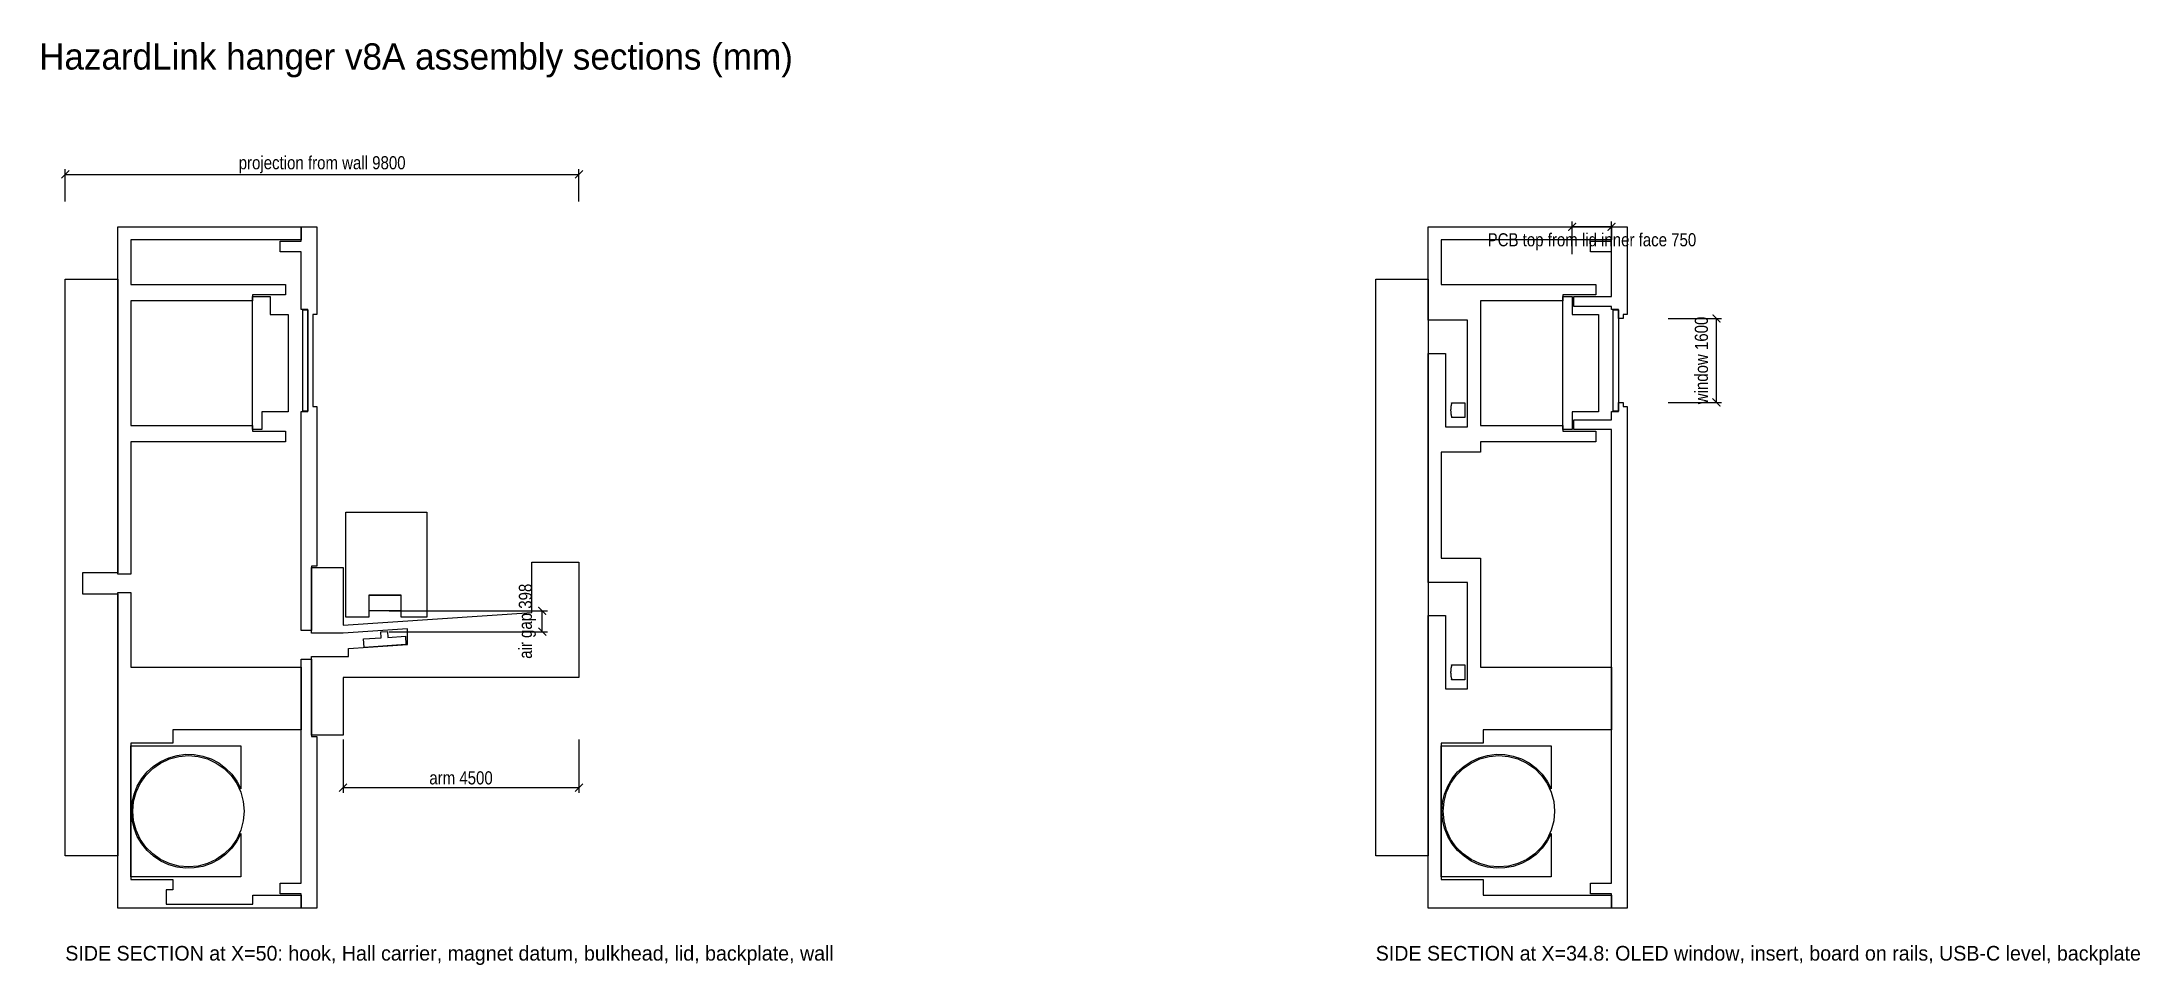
# Model space of a CAD drawing. Header units: metres. Extents: x 1 to 401, y -171 to 5.
import ezdxf

# ---------------------------------------------------------------- set-up
doc = ezdxf.new("R2010")
doc.units = ezdxf.units.M
for name, color, linetype in [('DIMS', 1, 'Continuous'), ('OUTLINE', 7, 'Continuous'), ('REF', 8, 'Continuous'), ('TEXT', 3, 'Continuous')]:
    doc.layers.add(name, color=color, linetype=linetype)
doc.styles.add('OpenSansCondensed-Light', font='OpenSansCondensed-Light.ttf')
doc.dimstyles.new('EZDXF', dxfattribs={"dimtxt": 0.25, "dimasz": 0.175, "dimexe": 0.375, "dimexo": 0.125, "dimgap": 0.1, "dimtad": 1, "dimlfac": 100, "dimzin": 12, "dimdsep": 46, "dimtxsty": 'OpenSansCondensed-Light', "dimblk": 'ARCHTICK', "dimcen": 2.5, "dimazin": 3, "dimtfac": 0.5, "dimtmove": 2, "dimatfit": 3})

# ---------------------------------------------------------------- blocks, each defined once
blk = doc.blocks.new('_ARCHTICK')
at = {"color": 0, "linetype": 'BYBLOCK', "const_width": 0.15}
blk.add_lwpolyline([(-0.5, -0.5), (0.5, 0.5)], dxfattribs=at)

msp = doc.modelspace()

# ---------------------------------------------------------------- linework, layer by layer
at = {"layer": 'OUTLINE'}
for p, q in [((15, -30), (50, -30)), ((15, -96.25), (15, -30)), ((50, -30), (50, -32.5)), ((50, -30), (53, -30)), ((50, -32.75), (50, -30)), ((53, -30), (53, -46.7)), ((265, -30), (300, -30)), ((265, -47.8342), (265, -30)), ((300, -30), (300, -32.5)), ((300, -30), (303, -30)), ((300, -32.75), (300, -30)), ((303, -30), (303, -46.7)), ((17.5, -32.5), (17.5, -41)), ((50, -32.5), (17.5, -32.5)), ((46, -32.75), (50, -32.75)), ((46, -34.75), (46, -32.75)), ((50, -34.75), (46, -34.75)), ((50, -45.75), (50, -34.75)), ((267.5, -32.5), (267.5, -41)), ((300, -32.5), (267.5, -32.5)), ((296, -32.75), (300, -32.75)), ((296, -34.75), (296, -32.75)), ((300, -34.75), (296, -34.75)), ((300, -43.3), (300, -34.75)), ((5, -40), (15, -40)), ((5, -150), (5, -40)), ((15, -40), (15, -96)), ((255, -150), (255, -40)), ((255, -40), (265, -40)), ((265, -40), (265, -150)), ((17.5, -41), (47, -41)), ((40.7, -43), (40.7, -44.1)), ((47, -43), (40.7, -43)), ((47, -41), (47, -43)), ((267.5, -41), (297, -41)), ((290.7, -43), (290.7, -44.1)), ((297, -43), (290.7, -43)), ((292.8, -43.3), (300, -43.3)), ((292.8, -45.2), (292.8, -43.3)), ((297, -41), (297, -43)), ((17.5, -44.1), (17.5, -67.9)), ((40.7, -44.1), (17.5, -44.1)), ((51.3, -45.75), (50, -45.75)), ((51.3, -65.25), (51.3, -45.75)), ((52.2, -46.7), (52.2, -64.3)), ((53, -46.7), (52.2, -46.7)), ((272.5, -47.8342), (265, -47.8342)), ((272.5, -68.1658), (272.5, -47.8342)), ((275, -44.1), (275, -67.9)), ((290.7, -44.1), (275, -44.1)), ((300, -45.2), (292.8, -45.2)), ((300, -45.75), (300, -45.2)), ((301.3, -45.75), (300, -45.75)), ((301.3, -47.5), (301.3, -45.75)), ((302.2, -47.5), (301.3, -47.5)), ((302.2, -46.7), (302.2, -47.5)), ((303, -46.7), (302.2, -46.7)), ((265, -54.1658), (268.29, -54.1658)), ((265, -97.8342), (265, -54.1658)), ((268.29, -54.1658), (268.29, -68.1658)), ((269.49, -63.6), (272, -63.6)), ((269.49, -63.6358), (269.49, -63.6)), ((272, -63.6), (272, -66.4)), ((301.3, -63.5), (302.2, -63.5)), ((301.3, -65.25), (301.3, -63.5)), ((302.2, -63.5), (302.2, -64.3)), ((17.5, -67.9), (40.7, -67.9)), ((40.7, -67.9), (40.7, -69)), ((50, -65.25), (51.3, -65.25)), ((50, -107), (50, -65.25)), ((52.2, -64.3), (53, -64.3)), ((53, -64.3), (53, -94.75)), ((269.49, -66.4), (269.49, -66.3642)), ((272, -66.4), (269.49, -66.4)), ((275, -67.9), (290.7, -67.9)), ((290.7, -67.9), (290.7, -69)), ((292.8, -66.8), (300, -66.8)), ((292.8, -68.7), (292.8, -66.8)), ((300, -65.25), (301.3, -65.25)), ((300, -66.8), (300, -65.25)), ((302.2, -64.3), (303, -64.3)), ((303, -64.3), (303, -160)), ((17.5, -71), (17.5, -96.25)), ((47, -71), (17.5, -71)), ((40.7, -69), (47, -69)), ((47, -69), (47, -71)), ((268.29, -68.1658), (272.5, -68.1658)), ((275, -71), (275, -73)), ((297, -71), (275, -71)), ((290.7, -69), (297, -69)), ((300, -68.7), (292.8, -68.7)), ((297, -69), (297, -71)), ((300, -155.25), (300, -68.7)), ((267.5, -73), (267.5, -93.25)), ((275, -73), (267.5, -73)), ((8.3, -96), (8.3, -100)), ((15, -96), (8.3, -96)), ((52, -94.75), (52, -107)), ((53, -94.75), (52, -94.75)), ((52, -95), (58, -95)), ((52, -107.5), (52, -95)), ((58, -95), (58, -105.9993)), ((94, -94), (103, -94)), ((94, -103.5999), (94, -94)), ((103, -94), (103, -116)), ((267.5, -93.25), (275, -93.25)), ((275, -93.25), (275, -114)), ((8.3, -100), (15, -100)), ((17.5, -96.25), (15, -96.25)), ((15, -99.75), (17.5, -99.75)), ((15, -160), (15, -99.75)), ((15, -100), (15, -150)), ((17.5, -99.75), (17.5, -114)), ((272.5, -97.8342), (265, -97.8342)), ((272.5, -118.1658), (272.5, -97.8342)), ((58, -105.9993), (94, -103.5999)), ((52, -107), (50, -107)), ((58, -107.5), (52, -107.5)), ((70.3, -106.68), (58, -107.5)), ((70.3, -109.68), (70.3, -106.68)), ((265, -104.1658), (268.29, -104.1658)), ((265, -160), (265, -104.1658)), ((268.29, -104.1658), (268.29, -118.1658)), ((52, -112), (59, -112)), ((52, -127), (52, -112)), ((59, -110.4333), (70.3, -109.68)), ((59, -112), (59, -110.4333)), ((17.5, -114), (50, -114)), ((50, -112.5), (52, -112.5)), ((50, -155.25), (50, -112.5)), ((50, -114), (50, -126)), ((52, -112.5), (52, -127.25)), ((58, -116), (58, -127)), ((103, -116), (58, -116)), ((269.49, -113.6), (272, -113.6)), ((269.49, -113.6358), (269.49, -113.6)), ((272, -113.6), (272, -116.4)), ((275, -114), (300, -114)), ((300, -114), (300, -126)), ((268.29, -118.1658), (272.5, -118.1658)), ((269.49, -116.4), (269.49, -116.3642)), ((272, -116.4), (269.49, -116.4)), ((25.5, -126), (25.5, -128.5)), ((50, -126), (25.5, -126)), ((58, -127), (52, -127)), ((52, -127.25), (53, -127.25)), ((53, -127.25), (53, -160)), ((275.5, -126), (275.5, -128.5)), ((300, -126), (275.5, -126)), ((17.5, -128.5), (17.5, -154.5)), ((25.5, -128.5), (17.5, -128.5)), ((267.5, -128.5), (267.5, -154.5)), ((275.5, -128.5), (267.5, -128.5)), ((15, -150), (5, -150)), ((265, -150), (255, -150)), ((17.5, -154.5), (25.5, -154.5)), ((25.5, -154.5), (25.5, -156.5)), ((46, -155.25), (50, -155.25)), ((46, -157.25), (46, -155.25)), ((267.5, -154.5), (275.5, -154.5)), ((275.5, -154.5), (275.5, -157.5)), ((296, -155.25), (300, -155.25)), ((296, -157.25), (296, -155.25)), ((50, -160), (15, -160)), ((24.25, -156.5), (24.25, -159.2)), ((25.5, -156.5), (24.25, -156.5)), ((24.25, -159.2), (40.75, -159.2)), ((40.75, -157.5), (50, -157.5)), ((40.75, -159.2), (40.75, -157.5)), ((50, -157.25), (46, -157.25)), ((50, -160), (50, -157.25)), ((50, -157.5), (50, -160)), ((53, -160), (50, -160)), ((300, -160), (265, -160)), ((275.5, -157.5), (300, -157.5)), ((300, -157.25), (296, -157.25)), ((300, -160), (300, -157.25)), ((300, -157.5), (300, -160)), ((303, -160), (300, -160))]:
    msp.add_line(p, q, dxfattribs=at)
for points in [[(269.49, -63.6358), (269.47, -63.7099), (269.4511, -63.7843), (269.4331, -63.8589), (269.4162, -63.9338), (269.4003, -64.0089), (269.3854, -64.0843), (269.3717, -64.1598), (269.3591, -64.2355), (269.3476, -64.3114), (269.3373, -64.3875), (269.3282, -64.4637), (269.3202, -64.5401), (269.3134, -64.6166), (269.3079, -64.6931), (269.3036, -64.7698), (269.3005, -64.8465), (269.2986, -64.9232), (269.298, -65), (269.2986, -65.0768), (269.3005, -65.1535), (269.3036, -65.2302), (269.3079, -65.3069), (269.3134, -65.3834), (269.3202, -65.4599), (269.3282, -65.5363), (269.3373, -65.6125), (269.3476, -65.6886), (269.3591, -65.7645), (269.3717, -65.8402), (269.3854, -65.9157), (269.4003, -65.9911), (269.4162, -66.0662), (269.4331, -66.1411), (269.4511, -66.2157), (269.47, -66.2901), (269.49, -66.3642)], [(269.49, -113.6358), (269.47, -113.7099), (269.4511, -113.7843), (269.4331, -113.8589), (269.4162, -113.9338), (269.4003, -114.0089), (269.3854, -114.0843), (269.3717, -114.1598), (269.3591, -114.2355), (269.3476, -114.3114), (269.3373, -114.3875), (269.3282, -114.4637), (269.3202, -114.5401), (269.3134, -114.6166), (269.3079, -114.6931), (269.3036, -114.7698), (269.3005, -114.8465), (269.2986, -114.9232), (269.298, -115), (269.2986, -115.0768), (269.3005, -115.1535), (269.3036, -115.2302), (269.3079, -115.3069), (269.3134, -115.3834), (269.3202, -115.4599), (269.3282, -115.5363), (269.3373, -115.6125), (269.3476, -115.6886), (269.3591, -115.7645), (269.3717, -115.8402), (269.3854, -115.9157), (269.4003, -115.9911), (269.4162, -116.0662), (269.4331, -116.1411), (269.4511, -116.2157), (269.47, -116.2901), (269.49, -116.3642)]]:
    msp.add_lwpolyline(points, dxfattribs=at)
at = {"layer": 'REF'}
for p, q in [((40.7, -43.3), (44.1, -43.3)), ((40.7, -68.7), (40.7, -43.3)), ((44.1, -43.3), (44.1, -46.72)), ((290.7, -43.3), (292.5, -43.3)), ((290.7, -68.7), (290.7, -43.3)), ((292.5, -43.3), (292.5, -46.72)), ((44.1, -46.72), (47.5, -46.72)), ((47.5, -46.72), (47.5, -65.28)), ((50.3, -45.85), (51.3, -45.85)), ((50.3, -65.15), (50.3, -45.85)), ((51.3, -45.85), (51.3, -65.15)), ((292.5, -46.72), (297.5, -46.72)), ((297.5, -46.72), (297.5, -65.28)), ((300.3, -45.85), (301.3, -45.85)), ((300.3, -65.15), (300.3, -45.85)), ((301.3, -45.85), (301.3, -65.15)), ((42.5, -65.28), (42.5, -68.7)), ((47.5, -65.28), (42.5, -65.28)), ((51.3, -65.15), (50.3, -65.15)), ((292.5, -65.28), (292.5, -68.7)), ((297.5, -65.28), (292.5, -65.28)), ((301.3, -65.15), (300.3, -65.15)), ((42.5, -68.7), (40.7, -68.7)), ((292.5, -68.7), (290.7, -68.7)), ((58.5, -84.4667), (74, -84.4667)), ((58.5, -104.4667), (58.5, -84.4667)), ((74, -84.4667), (74, -104.4667)), ((62.9, -100.2667), (62.9, -104.4667)), ((69.1, -100.2667), (62.9, -100.2667)), ((63, -100.2667), (69, -100.2667)), ((63, -103.2667), (63, -100.2667)), ((69, -103.2667), (63, -103.2667)), ((69, -100.2667), (69, -103.2667)), ((69.1, -104.4667), (69.1, -100.2667)), ((62.9, -104.4667), (58.5, -104.4667)), ((65.1705, -107.2959), (66.4676, -107.2095)), ((65.245, -108.4134), (65.1705, -107.2959)), ((66.4676, -107.2095), (66.5421, -108.327)), ((74, -104.4667), (69.1, -104.4667)), ((61.9024, -108.6363), (65.245, -108.4134)), ((62.0089, -110.2327), (61.9024, -108.6363)), ((69.9911, -109.7006), (62.0089, -110.2327)), ((66.5421, -108.327), (69.8847, -108.1041)), ((69.8847, -108.1041), (69.9911, -109.7006)), ((17.5, -129), (38.5, -129)), ((17.5, -154), (17.5, -129)), ((38.5, -129), (38.5, -137.2262)), ((267.5, -129), (288.5, -129)), ((267.5, -154), (267.5, -129)), ((288.5, -129), (288.5, -137.2262)), ((38.5, -145.7738), (38.5, -154)), ((288.5, -145.7738), (288.5, -154)), ((38.5, -154), (17.5, -154)), ((288.5, -154), (267.5, -154))]:
    msp.add_line(p, q, dxfattribs=at)
for points in [[(38.5, -145.7738), (37.737, -147.2396), (36.7608, -148.5728), (35.5938, -149.7428), (34.2631, -150.7224), (32.7993, -151.4891), (31.2362, -152.0251), (29.61, -152.3182), (27.9581, -152.3615), (26.3188, -152.154), (24.7298, -151.7005), (23.2278, -151.0116), (21.8476, -150.103), (20.621, -148.9958), (19.5762, -147.7155), (18.7376, -146.2917), (18.1243, -144.7573), (17.7505, -143.1477), (17.625, -141.5), (17.7505, -139.8523), (18.1243, -138.2427), (18.7376, -136.7083), (19.5762, -135.2845), (20.621, -134.0042), (21.8476, -132.897), (23.2278, -131.9884), (24.7298, -131.2995), (26.3188, -130.846), (27.9581, -130.6385), (29.61, -130.6818), (31.2362, -130.9749), (32.7993, -131.5109), (34.2631, -132.2776), (35.5938, -133.2572), (36.7608, -134.4272), (37.737, -135.7604), (38.5, -137.2262)], [(28.5, -130.875), (30.345, -131.0364), (32.134, -131.5158), (33.8125, -132.2985), (35.3296, -133.3608), (36.6392, -134.6704), (37.7015, -136.1875), (38.4842, -137.866), (38.9636, -139.655), (39.125, -141.5), (38.9636, -143.345), (38.4842, -145.134), (37.7015, -146.8125), (36.6392, -148.3296), (35.3296, -149.6392), (33.8125, -150.7015), (32.134, -151.4842), (30.345, -151.9636), (28.5, -152.125), (26.655, -151.9636), (24.866, -151.4842), (23.1875, -150.7015), (21.6704, -149.6392), (20.3608, -148.3296), (19.2985, -146.8125), (18.5158, -145.134), (18.0364, -143.345), (17.875, -141.5), (18.0364, -139.655), (18.5158, -137.866), (19.2985, -136.1875), (20.3608, -134.6704), (21.6704, -133.3608), (23.1875, -132.2985), (24.866, -131.5158), (26.655, -131.0364), (28.5, -130.875)], [(288.5, -145.7738), (287.737, -147.2396), (286.7608, -148.5728), (285.5938, -149.7428), (284.2631, -150.7224), (282.7993, -151.4891), (281.2362, -152.0251), (279.61, -152.3182), (277.9581, -152.3615), (276.3188, -152.154), (274.7298, -151.7005), (273.2278, -151.0116), (271.8476, -150.103), (270.621, -148.9958), (269.5762, -147.7155), (268.7376, -146.2917), (268.1243, -144.7573), (267.7505, -143.1477), (267.625, -141.5), (267.7505, -139.8523), (268.1243, -138.2427), (268.7376, -136.7083), (269.5762, -135.2845), (270.621, -134.0042), (271.8476, -132.897), (273.2278, -131.9884), (274.7298, -131.2995), (276.3188, -130.846), (277.9581, -130.6385), (279.61, -130.6818), (281.2362, -130.9749), (282.7993, -131.5109), (284.2631, -132.2776), (285.5938, -133.2572), (286.7608, -134.4272), (287.737, -135.7604), (288.5, -137.2262)], [(278.5, -130.875), (280.345, -131.0364), (282.134, -131.5158), (283.8125, -132.2985), (285.3296, -133.3608), (286.6392, -134.6704), (287.7015, -136.1875), (288.4842, -137.866), (288.9636, -139.655), (289.125, -141.5), (288.9636, -143.345), (288.4842, -145.134), (287.7015, -146.8125), (286.6392, -148.3296), (285.3296, -149.6392), (283.8125, -150.7015), (282.134, -151.4842), (280.345, -151.9636), (278.5, -152.125), (276.655, -151.9636), (274.866, -151.4842), (273.1875, -150.7015), (271.6704, -149.6392), (270.3608, -148.3296), (269.2985, -146.8125), (268.5158, -145.134), (268.0364, -143.345), (267.875, -141.5), (268.0364, -139.655), (268.5158, -137.866), (269.2985, -136.1875), (270.3608, -134.6704), (271.6704, -133.3608), (273.1875, -132.2985), (274.866, -131.5158), (276.655, -131.0364), (278.5, -130.875)]]:
    msp.add_lwpolyline(points, dxfattribs=at)

# ---------------------------------------------------------------- texts
at = {"layer": 'TEXT'}
for s, height, p in [('HazardLink hanger v8A assembly sections (mm)', 5, (0, 0)), ('SIDE SECTION at X=50: hook, Hall carrier, magnet datum, bulkhead, lid, backplate, wall', 2.8, (5, -170)), ('SIDE SECTION at X=34.8: OLED window, insert, board on rails, USB-C level, backplate', 2.8, (255, -170))]:
    msp.add_text(s, height=height, dxfattribs=at).set_placement(p)

# ---------------------------------------------------------------- dimensions: what is measured, and where the dimension line sits
at = {"layer": 'DIMS'}
for base, p1, p2, text in [((5, -20), (5, -26), (103, -26), 'projection from wall <>'), ((300, -30), (300, -36), (292.5, -36), 'PCB top from lid inner face <>'), ((58, -137), (58, -127), (103, -127), 'arm <>')]:
    msp.add_linear_dim(base=base, p1=p1, p2=p2, text=text, dimstyle='EZDXF', override={"dimtxt": 2.5, "dimasz": 1.5, "dimexe": 1, "dimexo": 0.8, "dimgap": 0.6, "dimdec": 1}, dxfattribs=at).render()
for base, p1, p2, text in [((320, -63.5), (310, -63.5), (310, -47.5), 'window <>'), ((96, -107.2467), (66, -107.2467), (66, -103.2667), 'air gap <>')]:
    msp.add_linear_dim(base=base, p1=p1, p2=p2, angle=90, text=text, dimstyle='EZDXF', override={"dimtxt": 2.5, "dimasz": 1.5, "dimexe": 1, "dimexo": 0.8, "dimgap": 0.6, "dimdec": 1}, dxfattribs=at).render()

doc.saveas('drawing.dxf')
